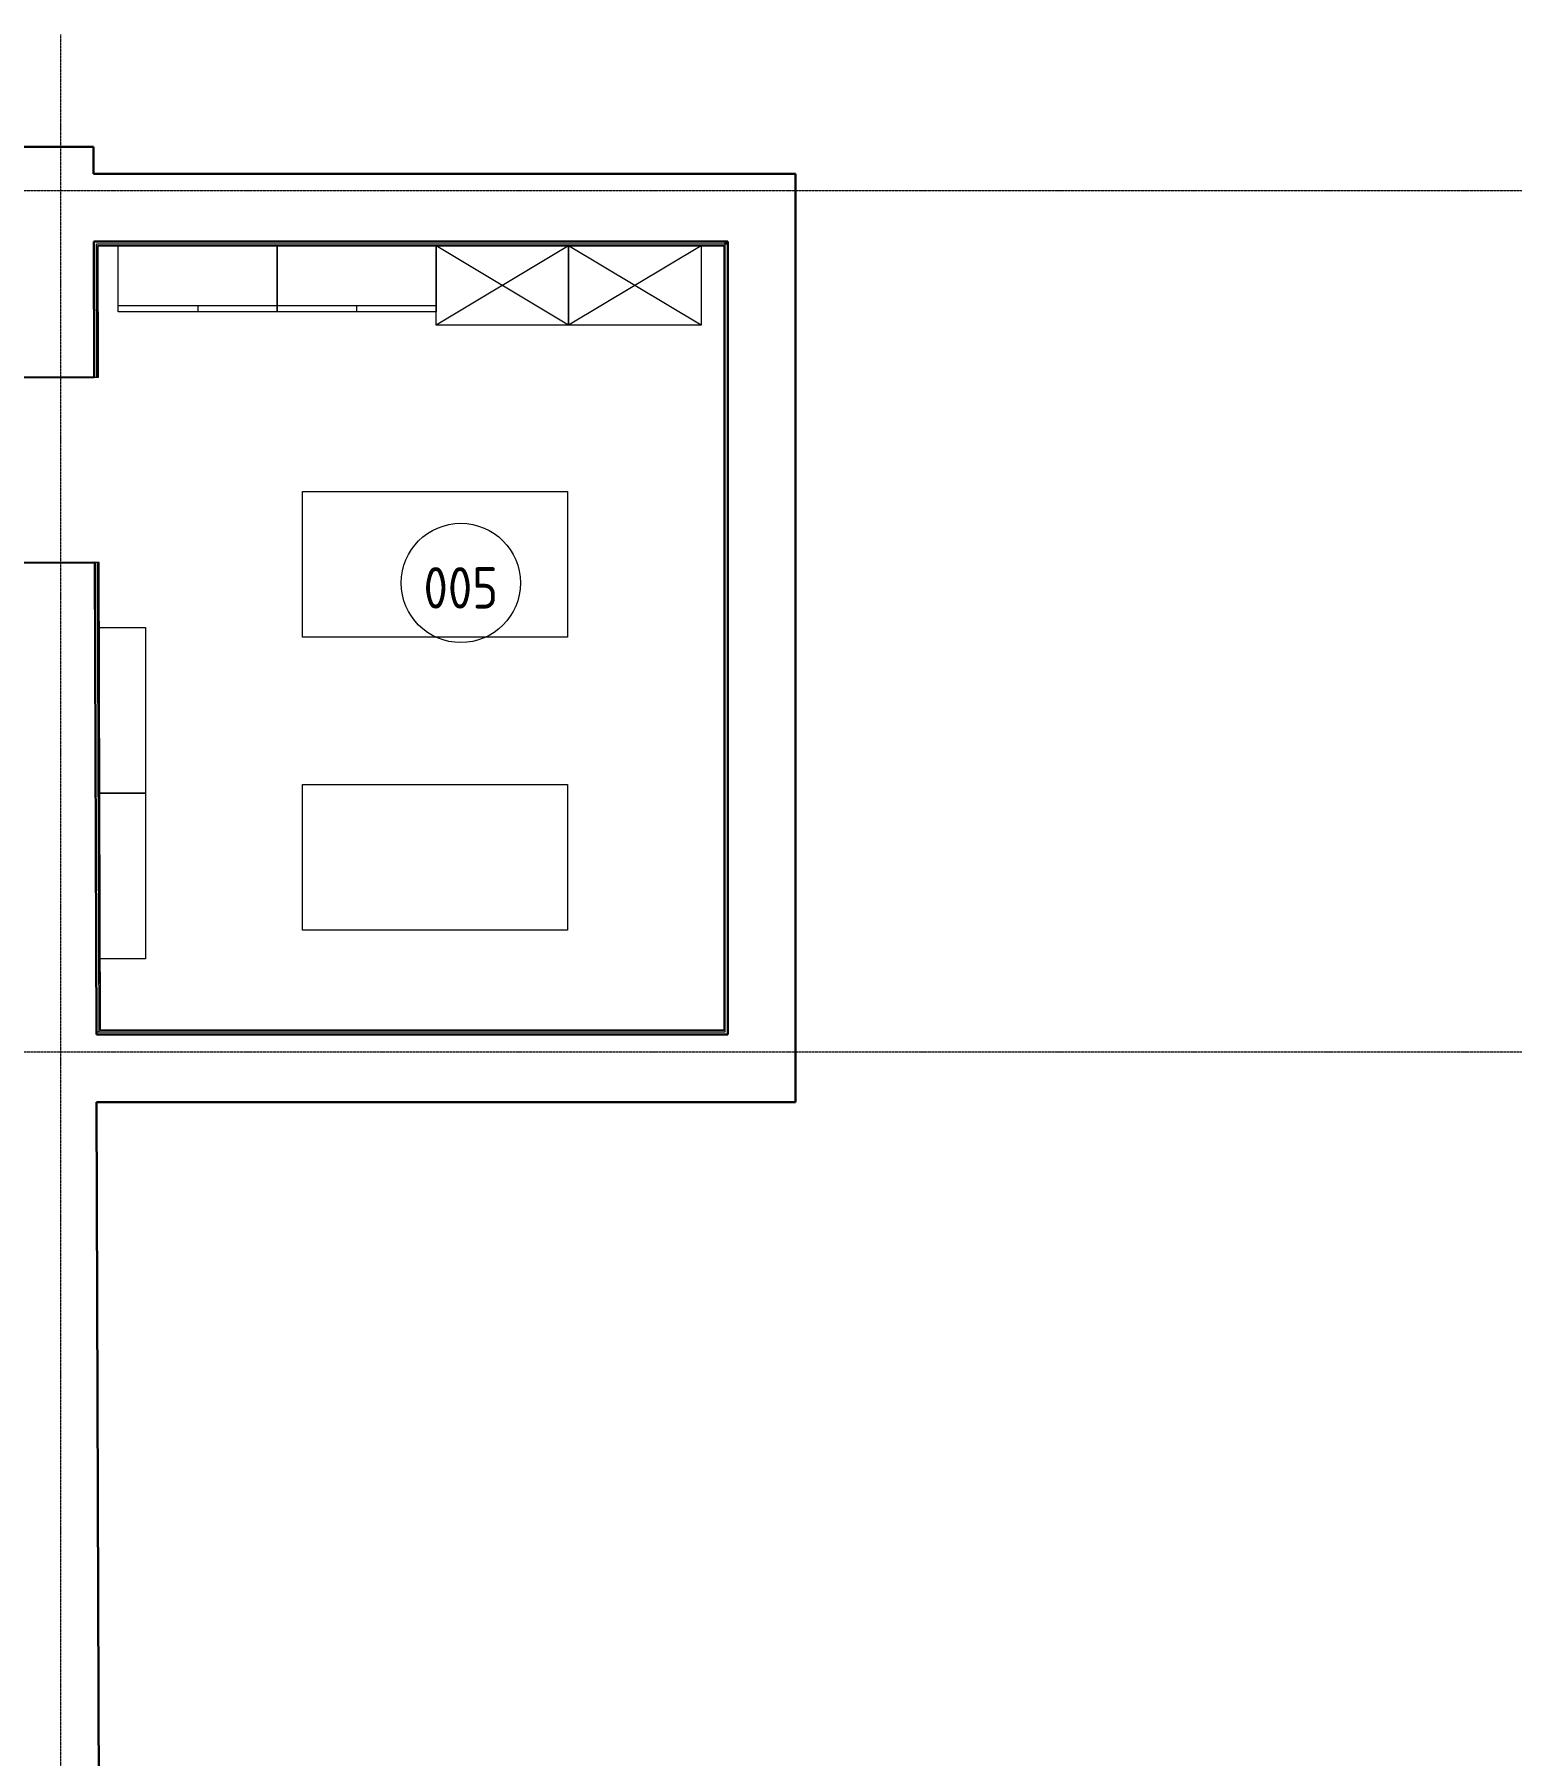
# Model space of a CAD drawing. Header units: millimetres. Extents: x -32 to 417638015, y -35 to 175284279.
# Drawn here: x 416169910 to 416181061, y 175262935 to 175275923 of the extents above; entities that cross this region are included whole.
import ezdxf

# ---------------------------------------------------------------- set-up
doc = ezdxf.new("R2010")
doc.units = ezdxf.units.MM
doc.linetypes.add('ADSK_Линия сетки', pattern=[25, 20, -2.5, 0, -2.5])
for name, color, linetype, lineweight in [('_ЭМ_ТХобщее_слой', 7, 'Continuous', 30), ('Аннотация', 7, 'Continuous', 18), ('Оси', 253, 'Continuous', 9), ('Стены несущие', 7, 'Continuous', 30), ('Стены отделка', 7, 'Continuous', 30), ('Стены штриховка', 7, 'Continuous', 9), ('ТХ', 5, 'Continuous', 0), ('ШТРИХОВКА', 252, 'Continuous', 15)]:
    doc.layers.add(name, color=color, linetype=linetype, lineweight=lineweight)
doc.layers.add('Линии', color=7, linetype='Continuous', lineweight=9, true_color=0x00a600)
doc.styles.add('GOST Common', font='GOST_Common.ttf', dxfattribs={"width": 0.9, "height": 350})

# ---------------------------------------------------------------- blocks, each defined once
blk = doc.blocks.new('План подвала')
at = {"layer": 'Линии', "color": 8}
blk.add_circle((34126.227, 40378.262), 450, dxfattribs=at)
at = {"layer": 'Оси', "color": 8, "linetype": 'ADSK_Линия сетки'}
for p, q in [((31106.461, -4056.756), (31106.461, 44517.739)), ((-9557.833, 43339.741), (56671.895, 43339.741)), ((-9557.833, 36839.741), (56671.895, 36839.741))]:
    blk.add_line(p, q, dxfattribs=at)
at = {"layer": 'Стены несущие', "color": 8}
for p, q in [((31353.438, 43670.166), (20712.902, 43647.413)), ((31354.116, 43464.741), (31353.438, 43670.166)), ((36652.626, 43464.741), (31354.116, 43464.741)), ((36652.626, 36461.209), (36652.626, 43464.741)), ((31355.799, 42954.741), (36142.626, 42954.741)), ((31355.799, 42954.741), (31359.174, 41931.503)), ((36142.626, 42954.741), (36142.626, 36971.209)), ((30639.178, 41929.127), (31359.174, 41931.503)), ((31363.792, 40531.51), (30643.796, 40529.135)), ((31363.792, 40531.51), (31375.537, 36971.209)), ((36142.626, 36971.209), (31375.537, 36971.209)), ((31428.401, 20946.059), (31377.219, 36461.209)), ((31377.219, 36461.209), (36652.626, 36461.209))]:
    blk.add_line(p, q, dxfattribs=at)
at = {"layer": 'Стены отделка', "color": 8, "lineweight": 9}
for p, q in [((31355.799, 42954.741), (31355.799, 42934.741)), ((36132.626, 42934.741), (31375.865, 42934.741)), ((31391.174, 41931.608), (31387.904, 42922.741)), ((31387.904, 42922.741), (36110.626, 42922.741)), ((36110.626, 42922.741), (36110.626, 37003.209)), ((36122.626, 36991.209), (36122.626, 42954.741)), ((36132.626, 42934.741), (36132.626, 42954.741)), ((31359.174, 41931.503), (31391.174, 41931.608)), ((31395.792, 40531.616), (31363.792, 40531.51)), ((31407.432, 37003.209), (31395.792, 40531.616)), ((31375.474, 36990.417), (31395.474, 36990.483)), ((31375.537, 36991.209), (31375.537, 36971.209)), ((31375.537, 36991.209), (36122.626, 36991.209)), ((31395.474, 36990.483), (31395.471, 36991.209)), ((36110.626, 37003.209), (31407.432, 37003.209)), ((36122.626, 36971.209), (36122.626, 36972.429)), ((36122.626, 36972.429), (36142.626, 36972.429))]:
    blk.add_line(p, q, dxfattribs=at)
at = {"layer": 'Стены штриховка', "color": 8}
for p, q in [((31379.174, 41931.568), (31375.865, 42934.741)), ((31389.174, 41931.601), (31385.898, 42924.741)), ((31385.898, 42924.741), (36112.626, 42924.741)), ((36112.626, 42924.741), (36112.626, 37001.209)), ((31395.471, 36991.209), (31383.792, 40531.576)), ((31405.438, 37001.209), (31393.792, 40531.609)), ((36112.626, 37001.209), (31405.438, 37001.209))]:
    blk.add_line(p, q, dxfattribs=at)
at = {"layer": 'Аннотация', "color": 8, "lineweight": 9, "insert": (34126.227, 40341.314), "char_height": 312.5, "width": 520.21112, "attachment_point": 5, "line_spacing_factor": 1.022766, "style": 'GOST Common'}
blk.add_mtext('005', dxfattribs=at)
blk = doc.blocks.new('_ЭМ_ТХ2_подвал')
at = {"layer": 'ТХ', "color": 8}
for p, q in [((40884, 42633), (39884, 42033)), ((40884, 42033), (39884, 42633)), ((41884, 42633), (40884, 42033)), ((41884, 42033), (40884, 42633)), ((38876, 39679), (38876, 40779)), ((38876, 40779), (40876, 40779)), ((40876, 40779), (40876, 39679)), ((40876, 39679), (38876, 39679)), ((38876, 37468), (38876, 38568)), ((38876, 38568), (40876, 38568)), ((40876, 38568), (40876, 37468)), ((40876, 37468), (38876, 37468))]:
    blk.add_line(p, q, dxfattribs=at)
for points in [[(38684, 42133), (37484, 42133), (37484, 42633), (38684, 42633)], [(39884, 42133), (38684, 42133), (38684, 42633), (39884, 42633)], [(40884, 42633), (40884, 42033), (39884, 42033), (39884, 42633)], [(41884, 42633), (41884, 42033), (40884, 42033), (40884, 42633)], [(37341, 39752), (37691, 39752), (37691, 38502), (37341, 38502)], [(37341, 38502), (37691, 38502), (37691, 37252), (37341, 37252)]]:
    blk.add_lwpolyline(points, close=True, dxfattribs=at)
for points in [[(37484, 42183), (38684, 42183)], [(38084, 42183), (38084, 42133)], [(38684, 42183), (39884, 42183)], [(39284, 42183), (39284, 42133)]]:
    blk.add_lwpolyline(points, dxfattribs=at)

msp = doc.modelspace()

# ---------------------------------------------------------------- block references
at = {"layer": '_ЭМ_ТХобщее_слой', "lineweight": 50}
msp.add_blockref('_ЭМ_ТХ2_подвал', (416133059, 175231695), dxfattribs=at)
at = {"layer": 'ШТРИХОВКА'}
msp.add_blockref('План подвала', (416139003, 175231405), dxfattribs=at)

doc.saveas('drawing.dxf')
